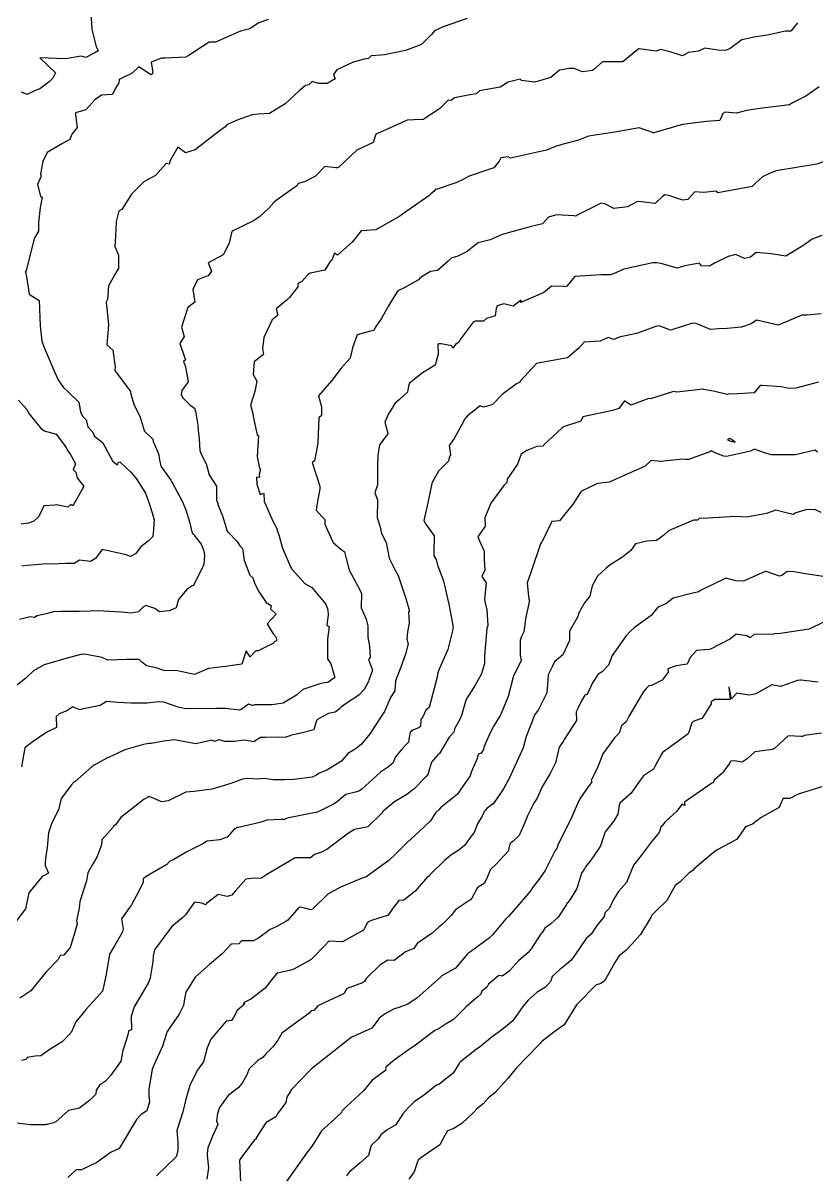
# Model space of a CAD drawing. Header units: inches. Extents: x 1412000 to 4237944, y 4931095 to 14792305.
# Drawn here: x 2824111 to 2824216.9, y 9862272.3 to 9862425.9 of the extents above; entities that cross this region are included whole.
import ezdxf

# ---------------------------------------------------------------- set-up
doc = ezdxf.new("R2010")
doc.units = ezdxf.units.IN
doc.header["$MEASUREMENT"] = 0

msp = doc.modelspace()

# ---------------------------------------------------------------- linework, layer by layer
for points in [[(2824170.23, 9862426.54), (2824167.01, 9862425.4), (2824165.87, 9862424.89), (2824165.51, 9862424.45), (2824164.15, 9862423.08), (2824161.99, 9862422.25), (2824159.2, 9862421.67), (2824158.71, 9862421.64), (2824157.42, 9862421.55), (2824157.08, 9862421.2), (2824156.52, 9862421.1), (2824155.03, 9862420.72), (2824152.83, 9862419.69), (2824152.38, 9862419.06), (2824152.63, 9862418.47), (2824151.57, 9862417.84), (2824150.39, 9862417.84), (2824149.54, 9862418.13), (2824149.11, 9862417.68), (2824148.66, 9862417.59), (2824147.81, 9862416.86), (2824145.94, 9862415.16), (2824143.86, 9862413.85), (2824142.39, 9862413.75), (2824141.55, 9862413.67), (2824139.41, 9862412.92), (2824138.18, 9862412.34), (2824137.91, 9862412.02), (2824137.15, 9862411.52), (2824133.96, 9862409.01), (2824132.68, 9862408.62), (2824131.63, 9862409.38), (2824130.64, 9862407.58), (2824130.48, 9862407.1), (2824130.09, 9862407.19), (2824128.68, 9862405.59), (2824127.11, 9862404.76), (2824125.45, 9862403.12), (2824124.17, 9862401.07), (2824123.81, 9862400.86), (2824123.71, 9862400.7), (2824123.43, 9862399.45), (2824123.34, 9862397.51), (2824123.24, 9862396.13), (2824123.74, 9862394.98), (2824123.72, 9862393.26), (2824123.71, 9862393.17), (2824123.54, 9862392.93), (2824122.41, 9862390.85), (2824122.27, 9862389.03), (2824122.09, 9862388.71), (2824122.39, 9862385.7), (2824122.39, 9862385.68), (2824122.19, 9862383.02), (2824122.96, 9862382.31), (2824123.27, 9862380.09), (2824123.24, 9862379.64), (2824123.25, 9862379.59), (2824123.25, 9862379.58), (2824125.34, 9862376.8), (2824125.39, 9862376.43), (2824125.82, 9862374.96), (2824126.5, 9862373.68), (2824126.62, 9862373.35), (2824127.16, 9862371.58), (2824127.17, 9862371.52), (2824127.2, 9862371.49), (2824128.3, 9862370.42), (2824128.37, 9862370.11), (2824128.9, 9862368.89), (2824129.13, 9862368.33), (2824129.15, 9862367.88), (2824129.37, 9862366.8), (2824130.7, 9862364.95), (2824130.76, 9862364.87), (2824130.77, 9862364.82), (2824130.87, 9862364.66), (2824132.2, 9862362.14), (2824132.71, 9862360.99), (2824133.18, 9862359.38), (2824133.57, 9862357.9), (2824133.8, 9862357.7), (2824133.92, 9862357.5), (2824134.74, 9862356.41), (2824135.1, 9862355.54), (2824135.21, 9862354.86), (2824135.1, 9862353.72), (2824135.1, 9862353.72), (2824135.12, 9862353.7), (2824135.11, 9862353.66), (2824135.06, 9862353.62), (2824133.73, 9862350.91), (2824133.48, 9862350.83), (2824132.81, 9862350.31), (2824131.71, 9862349.02), (2824131.4, 9862347.91), (2824130.47, 9862347.54), (2824129.22, 9862347.37), (2824128.56, 9862347.83), (2824127.38, 9862348.24), (2824127.07, 9862348.07), (2824126.38, 9862347.41), (2824125.43, 9862347.22), (2824124.07, 9862347.34), (2824120.91, 9862347.53), (2824119.96, 9862347.5), (2824118.49, 9862347.43), (2824116.05, 9862347.42), (2824115.47, 9862347.4), (2824115.24, 9862347.45), (2824114.08, 9862347.12), (2824112.88, 9862346.88), (2824112.54, 9862346.65), (2824111.96, 9862346.71), (2824110.52, 9862346.39)], [(2824120.06, 9862427.28), (2824120.16, 9862425.07), (2824120.74, 9862422.78), (2824121, 9862422.23), (2824120.57, 9862421.95), (2824120.4, 9862421.88), (2824119.36, 9862421.31), (2824118.77, 9862421.5), (2824116.68, 9862421.15), (2824113.24, 9862421.29), (2824115.35, 9862419.29), (2824114.98, 9862418.58), (2824114.5, 9862418.06), (2824113.25, 9862417.16), (2824112.54, 9862416.88), (2824111.56, 9862416.41), (2824110.78, 9862416.71)], [(2824143.71, 9862426.38), (2824142.37, 9862425.89), (2824141.25, 9862425.17), (2824140, 9862424.84), (2824136.65, 9862423.36), (2824135.84, 9862423.37), (2824133.03, 9862421.53), (2824132.7, 9862421.39), (2824129.92, 9862421.22), (2824129.47, 9862421.22), (2824128.08, 9862420.71), (2824128.33, 9862419.32), (2824128.11, 9862419.03), (2824128.09, 9862419), (2824127.99, 9862419.04), (2824126.43, 9862420.07), (2824125.54, 9862419.23), (2824123.83, 9862418.37), (2824123.76, 9862417.94), (2824123.34, 9862417.22), (2824122.94, 9862416.39), (2824121.48, 9862416.32), (2824120.59, 9862415.68), (2824119.39, 9862414.33), (2824117.99, 9862413.96), (2824118, 9862413.66), (2824118.23, 9862411.98), (2824117.52, 9862411.09), (2824117.24, 9862410.41), (2824116.27, 9862409.84), (2824114.21, 9862408.64), (2824113.65, 9862407.44), (2824113.32, 9862405.83), (2824113.4, 9862405.51), (2824112.91, 9862404.4), (2824113.35, 9862402.85), (2824113.55, 9862402.66), (2824113.28, 9862401.32), (2824113.05, 9862399.32), (2824113.07, 9862398.18), (2824112.47, 9862397.19), (2824112.47, 9862397.16), (2824112.47, 9862397.15), (2824111.42, 9862392.9), (2824111.29, 9862392.71), (2824111.36, 9862392.6), (2824111.67, 9862390.67), (2824111.83, 9862389.76), (2824111.94, 9862389.65), (2824113.15, 9862388.9), (2824113.29, 9862385.55), (2824113.5, 9862383.5), (2824113.93, 9862382.44), (2824114.22, 9862381.71), (2824115.13, 9862379.64), (2824115.55, 9862378.61), (2824115.76, 9862378.18), (2824116.34, 9862377.34), (2824117.11, 9862376.66), (2824118.44, 9862375.35), (2824118.68, 9862374.08), (2824118.94, 9862373.49), (2824119.4, 9862372.99), (2824119.66, 9862372.07), (2824120.29, 9862371.37), (2824120.49, 9862370.87), (2824121.66, 9862369.91), (2824122.93, 9862367.55), (2824123.29, 9862367.2), (2824123.62, 9862366.99), (2824123.75, 9862367.36), (2824123.9, 9862367.4), (2824124.01, 9862367.32), (2824125.36, 9862366.01), (2824126.09, 9862365.18), (2824127.32, 9862363.22), (2824127.75, 9862362.09), (2824127.96, 9862361.44), (2824128.34, 9862360.14), (2824128.4, 9862359.86), (2824128.47, 9862359.69), (2824128.38, 9862358.39), (2824128.3, 9862357.44), (2824127.7, 9862356.82), (2824126.73, 9862356.06), (2824125.98, 9862355.11), (2824125.31, 9862354.79), (2824124.62, 9862355.05), (2824124.34, 9862355.09), (2824121.54, 9862355.71), (2824120.65, 9862354.5), (2824119.99, 9862354.1), (2824118.54, 9862354.3), (2824117.8, 9862353.84), (2824116.67, 9862353.82), (2824114.9, 9862353.74), (2824114.15, 9862353.81), (2824111.59, 9862353.59), (2824110.84, 9862353.47)], [(2824214.29, 9862425.93), (2824213.39, 9862424.84), (2824212.61, 9862424.83), (2824210.51, 9862424.34), (2824208.5, 9862424.05), (2824206.86, 9862423.67), (2824205.3, 9862422.54), (2824204.67, 9862422.24), (2824203.64, 9862422.29), (2824201.93, 9862422.58), (2824201.07, 9862422.18), (2824199.75, 9862422), (2824198.96, 9862421.54), (2824197.44, 9862422.03), (2824196.01, 9862422.38), (2824195.44, 9862422.16), (2824193.17, 9862422.48), (2824193.08, 9862422.48), (2824192.99, 9862422.4), (2824191, 9862420.75), (2824189.57, 9862420.74), (2824188.27, 9862420.77), (2824187.13, 9862419.74), (2824186.93, 9862419.61), (2824185.62, 9862419.41), (2824184.5, 9862419.85), (2824183.78, 9862419.85), (2824183.1, 9862419.74), (2824182.52, 9862419.63), (2824181.36, 9862418.65), (2824179.27, 9862418.05), (2824177.49, 9862418.25), (2824177.3, 9862418.43), (2824175.69, 9862418.02), (2824174.63, 9862417.37), (2824171.87, 9862416.9), (2824171.44, 9862416.46), (2824170.85, 9862416.37), (2824168.54, 9862415.94), (2824168.07, 9862415.58), (2824167.71, 9862415.65), (2824166.55, 9862414.5), (2824164.34, 9862413.04), (2824163.11, 9862413.03), (2824162.23, 9862412.99), (2824159.36, 9862411.68), (2824158.05, 9862411.11), (2824157.69, 9862409.97), (2824155.52, 9862408.98), (2824153.12, 9862406.72), (2824152.94, 9862406.62), (2824152.7, 9862406.61), (2824151.23, 9862406.81), (2824150.01, 9862405.52), (2824148.54, 9862404.74), (2824147.71, 9862404.5), (2824147.51, 9862404.23), (2824144.75, 9862402.27), (2824144.45, 9862401.98), (2824143.8, 9862401.24), (2824142.52, 9862400.08), (2824141.73, 9862399.52), (2824138.91, 9862398.18), (2824138.8, 9862397.94), (2824138.49, 9862396.55), (2824137.68, 9862394.99), (2824135.69, 9862393.96), (2824136.13, 9862392.82), (2824135.68, 9862392.22), (2824135.36, 9862392.12), (2824134.27, 9862391.68), (2824133.65, 9862390.4), (2824133.92, 9862388.68), (2824132.96, 9862387.99), (2824132.13, 9862385.37), (2824132.47, 9862384.12), (2824131.93, 9862383.18), (2824132.46, 9862381.61), (2824132.68, 9862380.99), (2824132.42, 9862380.8), (2824132.66, 9862380.07), (2824133.04, 9862378.08), (2824132.16, 9862376.91), (2824132.09, 9862376.33), (2824132.11, 9862376.23), (2824132.31, 9862375.95), (2824133.22, 9862375.05), (2824133.9, 9862374.49), (2824133.97, 9862374.23), (2824133.91, 9862374.21), (2824133.98, 9862374.17), (2824134.32, 9862372.27), (2824134.35, 9862371.63), (2824134.48, 9862370.4), (2824134.56, 9862368.89), (2824134.76, 9862368.47), (2824135.46, 9862367), (2824135.84, 9862365.68), (2824136.8, 9862364.17), (2824136.82, 9862362.22), (2824136.96, 9862361.92), (2824136.98, 9862361.69), (2824137.61, 9862360.19), (2824138.23, 9862358.13), (2824138.26, 9862358.08), (2824138.27, 9862358.07), (2824138.29, 9862358.04), (2824139.56, 9862356.78), (2824139.91, 9862356.21), (2824140.28, 9862355.83), (2824140.48, 9862354.29), (2824140.82, 9862353.42), (2824141.26, 9862352.27), (2824141.63, 9862351.94), (2824141.9, 9862351.11), (2824142.51, 9862350), (2824143.42, 9862348.63), (2824144.09, 9862348.22), (2824144.02, 9862347.78), (2824144.75, 9862347.08), (2824143.56, 9862345.8), (2824144.36, 9862344.45), (2824144.76, 9862344.01), (2824144.82, 9862343.52), (2824144.5, 9862343.39), (2824144.41, 9862343.22), (2824142.35, 9862342.21), (2824142.06, 9862342.2), (2824141.3, 9862341.38), (2824140.74, 9862342.18), (2824140.16, 9862340.39), (2824137.99, 9862340.11), (2824135.72, 9862339.84), (2824133.88, 9862339.02), (2824131.58, 9862339.52), (2824129.79, 9862339.55), (2824128.87, 9862339.86), (2824127.46, 9862340.17), (2824126.78, 9862340.74), (2824126.5, 9862341.03), (2824124.81, 9862341.04), (2824122.33, 9862340.93), (2824121.54, 9862341.3), (2824119.2, 9862341.74), (2824118.86, 9862341.7), (2824118.73, 9862341.68), (2824116.4, 9862341.06), (2824113.83, 9862340.34), (2824112.39, 9862339.53), (2824111.37, 9862338.55), (2824109.71, 9862337.27)], [(2824217.15, 9862417.41), (2824215.39, 9862416.19), (2824213.6, 9862415.27), (2824213.2, 9862415.01), (2824209.24, 9862414.53), (2824207.48, 9862414.26), (2824206.16, 9862413.92), (2824204.64, 9862414.02), (2824204.33, 9862413.86), (2824203.92, 9862412.92), (2824202.14, 9862412.8), (2824198.95, 9862412.4), (2824195.13, 9862411.26), (2824195.09, 9862411.25), (2824195.08, 9862411.26), (2824195.06, 9862411.26), (2824193.16, 9862411.93), (2824192.4, 9862411.83), (2824189.92, 9862411.38), (2824186.42, 9862410.84), (2824185.08, 9862410.3), (2824182.85, 9862409.74), (2824181.86, 9862409.43), (2824180.82, 9862408.96), (2824176.01, 9862407.91), (2824175.68, 9862408.08), (2824174.71, 9862407.94), (2824174.47, 9862407.52), (2824173.8, 9862406.59), (2824172.96, 9862406.35), (2824170.49, 9862405.52), (2824169.51, 9862404.96), (2824168.7, 9862404.62), (2824166.11, 9862403.72), (2824165.99, 9862403.75), (2824165.8, 9862403.47), (2824165.36, 9862403.16), (2824165.12, 9862402.86), (2824161.6, 9862400.42), (2824161.24, 9862400.16), (2824160.86, 9862399.92), (2824158.13, 9862398.38), (2824158.11, 9862398.37), (2824158.1, 9862398.35), (2824158.06, 9862398.35), (2824156.07, 9862398.21), (2824154.88, 9862396.7), (2824152.93, 9862394.98), (2824152.55, 9862395.23), (2824152.17, 9862394.31), (2824151.97, 9862394.12), (2824151.26, 9862392.97), (2824149.31, 9862392.56), (2824148.97, 9862392.36), (2824148.2, 9862391.46), (2824147.66, 9862391.17), (2824147.63, 9862390.74), (2824146.54, 9862389.31), (2824146.22, 9862389), (2824144.74, 9862387.79), (2824144.97, 9862386.98), (2824144.2, 9862386.3), (2824144.18, 9862386.27), (2824143.13, 9862383.96), (2824142.93, 9862382.5), (2824143.05, 9862381.7), (2824142.87, 9862381.6), (2824141.81, 9862380.72), (2824141.67, 9862379.04), (2824142.19, 9862378.16), (2824141.89, 9862376.77), (2824141.38, 9862375.1), (2824141.38, 9862374.83), (2824141.61, 9862374.03), (2824141.81, 9862372.83), (2824142.21, 9862371.02), (2824142.39, 9862370.87), (2824142.2, 9862368.1), (2824142.53, 9862366.54), (2824142.68, 9862366.32), (2824142.49, 9862365.75), (2824142.53, 9862365.33), (2824142.14, 9862365.34), (2824142.16, 9862364.4), (2824142.63, 9862363.02), (2824143.1, 9862363.23), (2824143.17, 9862362.09), (2824143.44, 9862361.54), (2824144.33, 9862359.48), (2824144.9, 9862358.4), (2824144.88, 9862358.24), (2824145.11, 9862357.64), (2824145.61, 9862355.88), (2824146.72, 9862353.31), (2824146.8, 9862353.16), (2824146.85, 9862353.07), (2824148.58, 9862351.19), (2824149.5, 9862350.65), (2824151.39, 9862348.43), (2824151.66, 9862347.68), (2824151.71, 9862346.94), (2824151.5, 9862345.65), (2824151.84, 9862345.37), (2824151.62, 9862343.73), (2824151.58, 9862341.12), (2824152.06, 9862340.47), (2824152.58, 9862338.63), (2824151.65, 9862337.95), (2824150.92, 9862337.87), (2824150.59, 9862337.78), (2824148.33, 9862337.02), (2824147.47, 9862336.26), (2824145.67, 9862335.2), (2824144.17, 9862334.99), (2824141.81, 9862334.97), (2824141.76, 9862334.95), (2824141.58, 9862334.88), (2824141.08, 9862335.09), (2824140.07, 9862334.35), (2824139.85, 9862334.28), (2824137.97, 9862334.52), (2824136.78, 9862334.49), (2824132.71, 9862334.47), (2824131.67, 9862334.67), (2824129.79, 9862335.34), (2824129.02, 9862335.39), (2824127.54, 9862335.2), (2824126.1, 9862335.19), (2824125.36, 9862335.21), (2824123.61, 9862335.28), (2824122.15, 9862335.45), (2824121.3, 9862334.92), (2824118.82, 9862334.43), (2824118.57, 9862334.32), (2824118.53, 9862334.37), (2824118.45, 9862334.38), (2824117.62, 9862334.71), (2824116.82, 9862334.19), (2824115.82, 9862333.78), (2824115.41, 9862333.44), (2824115.46, 9862331.95), (2824114.16, 9862331.36), (2824112.23, 9862330.02), (2824111.26, 9862329.25), (2824110.81, 9862326.73)], [(2824218.48, 9862407.67), (2824216.85, 9862407.08), (2824211.42, 9862406.21), (2824210.62, 9862405.89), (2824209.6, 9862405.41), (2824208.72, 9862404.61), (2824208.25, 9862404.1), (2824203.67, 9862403.26), (2824203.46, 9862403.51), (2824201.74, 9862403.33), (2824200.6, 9862403.39), (2824199.67, 9862402.4), (2824199.31, 9862402.35), (2824199.04, 9862402.3), (2824198.39, 9862402.49), (2824197.24, 9862402.86), (2824196.58, 9862403.03), (2824196.29, 9862402.8), (2824195.29, 9862401.87), (2824193.13, 9862402.13), (2824192.86, 9862402.09), (2824191.62, 9862401.42), (2824189.78, 9862401.19), (2824188.57, 9862401.82), (2824188.09, 9862401.89), (2824184.79, 9862400.26), (2824184.7, 9862400.15), (2824184.45, 9862400.23), (2824182.12, 9862400.36), (2824181.06, 9862400.03), (2824180.27, 9862399.14), (2824178.77, 9862398.8), (2824174.89, 9862397.72), (2824173.27, 9862397.01), (2824171.7, 9862396.59), (2824170.89, 9862395.98), (2824170.24, 9862395.47), (2824168.98, 9862394.84), (2824168.08, 9862394.55), (2824167.67, 9862394.16), (2824166.29, 9862392.92), (2824165.34, 9862392.77), (2824163.94, 9862391.92), (2824163.74, 9862391.68), (2824161.92, 9862390.65), (2824160.99, 9862390.19), (2824160.13, 9862388.88), (2824159.72, 9862388.2), (2824158.86, 9862386.6), (2824157.95, 9862385.32), (2824157.76, 9862384.91), (2824157.32, 9862384.84), (2824155.54, 9862384.35), (2824154.93, 9862382.62), (2824154.61, 9862381.22), (2824153.43, 9862379.89), (2824152.17, 9862378.26), (2824152.15, 9862378.21), (2824150.4, 9862376.18), (2824150.76, 9862374.89), (2824150.78, 9862374.78), (2824150.78, 9862373.56), (2824150.44, 9862373.25), (2824150.29, 9862369.94), (2824150.27, 9862369.63), (2824149.87, 9862367.51), (2824149.57, 9862367.29), (2824150.47, 9862364.41), (2824150.56, 9862364.14), (2824150.6, 9862364), (2824150.57, 9862363.78), (2824150.23, 9862361.9), (2824150.07, 9862360.94), (2824150.86, 9862360.11), (2824151.26, 9862359.71), (2824151.23, 9862359.1), (2824151.6, 9862358.27), (2824152.36, 9862356.66), (2824153.37, 9862355.75), (2824153.88, 9862355.38), (2824154.11, 9862354.49), (2824154.48, 9862352.97), (2824155.59, 9862350.92), (2824156.12, 9862349.88), (2824156.11, 9862347.93), (2824156.76, 9862346.43), (2824156.98, 9862345.53), (2824157, 9862344.01), (2824157.2, 9862342.8), (2824157.3, 9862341.29), (2824157.06, 9862341.02), (2824157.61, 9862339.59), (2824157.1, 9862338.26), (2824157.09, 9862338.12), (2824156.51, 9862337.05), (2824155.84, 9862336.31), (2824155.33, 9862335.96), (2824154.54, 9862335.49), (2824153.45, 9862334.73), (2824153.19, 9862334.46), (2824152.63, 9862334), (2824151.75, 9862333.85), (2824150.4, 9862333.12), (2824150.28, 9862332.98), (2824150.15, 9862332.88), (2824149.77, 9862331.64), (2824147.86, 9862331.18), (2824146.82, 9862330.96), (2824145.94, 9862330.63), (2824145.05, 9862330.68), (2824143.3, 9862330.63), (2824142.66, 9862330.62), (2824142.1, 9862330.28), (2824141.77, 9862330.04), (2824140.52, 9862330.29), (2824139.14, 9862330.08), (2824137.95, 9862330.1), (2824137.12, 9862330.33), (2824136.54, 9862330.08), (2824136.17, 9862330.27), (2824134.04, 9862329.77), (2824131.18, 9862330.3), (2824129.79, 9862330.16), (2824128.07, 9862329.85), (2824127.78, 9862329.85), (2824127.07, 9862329.68), (2824124.57, 9862328.97), (2824122.97, 9862328.24), (2824122.18, 9862327.86), (2824120.47, 9862326.95), (2824120.2, 9862326.76), (2824117.95, 9862324.76), (2824117.82, 9862324.72), (2824117.48, 9862324.3), (2824116.07, 9862322.49), (2824115.72, 9862321), (2824115.33, 9862320.22), (2824114.81, 9862319.11), (2824114.4, 9862317.91), (2824114.2, 9862315.97), (2824114.02, 9862314.79), (2824113.95, 9862313.99), (2824113.95, 9862313.57), (2824114.39, 9862312.52), (2824113.57, 9862312.08), (2824111.79, 9862309.93), (2824111.39, 9862307.99), (2824111.38, 9862307.84), (2824111.3, 9862307.73), (2824110.13, 9862306.2)], [(2824217.5, 9862397.59), (2824216.24, 9862397.1), (2824215.12, 9862396.31), (2824212.73, 9862394.82), (2824210.77, 9862395.14), (2824208.76, 9862395.32), (2824208, 9862394.7), (2824207.21, 9862394.51), (2824206.06, 9862395.04), (2824205.02, 9862394.8), (2824203.2, 9862393.91), (2824202.55, 9862393.48), (2824201.46, 9862393.52), (2824201.19, 9862393.91), (2824199.27, 9862393.53), (2824198.23, 9862393.22), (2824196.09, 9862393.83), (2824195.49, 9862393.93), (2824194.97, 9862393.96), (2824191.13, 9862393.11), (2824189.74, 9862392.48), (2824189.36, 9862392.33), (2824188.11, 9862392.34), (2824184.56, 9862392.12), (2824183.53, 9862390.83), (2824183.25, 9862390.74), (2824183.11, 9862390.77), (2824181.46, 9862390.84), (2824180.66, 9862390.16), (2824180.57, 9862390.05), (2824180.34, 9862389.94), (2824177.4, 9862388.64), (2824177.43, 9862388.97), (2824176.34, 9862388.17), (2824175.12, 9862388.47), (2824174.21, 9862388.21), (2824174.11, 9862387.85), (2824173.98, 9862386.85), (2824172.79, 9862386.51), (2824172.39, 9862386.15), (2824171.29, 9862386.15), (2824171.02, 9862386.03), (2824169.29, 9862383.71), (2824169.1, 9862383.35), (2824168.69, 9862383.06), (2824168.31, 9862382.58), (2824168.17, 9862382.86), (2824166.77, 9862383.13), (2824166.41, 9862383.14), (2824166.4, 9862383.14), (2824166.38, 9862383.11), (2824166.33, 9862383.04), (2824166.35, 9862381.76), (2824165.94, 9862380.29), (2824164.28, 9862379.29), (2824162.52, 9862377.89), (2824162.41, 9862377.51), (2824162.25, 9862376.69), (2824161.21, 9862375.71), (2824160.62, 9862375.21), (2824159.72, 9862373.82), (2824159.23, 9862372.68), (2824159.63, 9862371.23), (2824159.63, 9862371.14), (2824158.53, 9862369.65), (2824158.3, 9862368.23), (2824158.27, 9862366.88), (2824158.26, 9862364.31), (2824157.92, 9862363.25), (2824158.26, 9862362.32), (2824158.22, 9862359.93), (2824158.57, 9862358.86), (2824158.81, 9862357.82), (2824159.41, 9862356.66), (2824159.82, 9862354.57), (2824160.64, 9862352.96), (2824161.04, 9862352.25), (2824162.05, 9862349.15), (2824162.52, 9862347.47), (2824162.42, 9862347.37), (2824162.47, 9862345.89), (2824162.28, 9862344.72), (2824162.18, 9862343.76), (2824162.37, 9862343.13), (2824161.98, 9862341.74), (2824161.4, 9862340.02), (2824160.68, 9862338.17), (2824160.58, 9862336.85), (2824160.01, 9862335.95), (2824159.35, 9862334.4), (2824159.22, 9862334.12), (2824158.38, 9862332.88), (2824157.27, 9862331.15), (2824156.09, 9862329.69), (2824155.29, 9862329.08), (2824154.3, 9862328.51), (2824153.47, 9862327.49), (2824151.5, 9862326.28), (2824150.5, 9862325.89), (2824150.13, 9862325.61), (2824149.55, 9862325.33), (2824147.14, 9862325.04), (2824145.85, 9862324.99), (2824144.36, 9862325), (2824143.15, 9862325.15), (2824142.25, 9862325.08), (2824140.97, 9862325.15), (2824140.28, 9862325.08), (2824138.71, 9862324.5), (2824136.23, 9862323.74), (2824133.78, 9862323.45), (2824132.72, 9862323.34), (2824130.54, 9862322.27), (2824130.36, 9862322.2), (2824129.45, 9862322.07), (2824128.5, 9862322.48), (2824127.77, 9862322.74), (2824127.62, 9862322.61), (2824127.27, 9862322.46), (2824127.15, 9862322.42), (2824124.03, 9862319.98), (2824123.31, 9862318.98), (2824123.12, 9862318.87), (2824123.01, 9862318.67), (2824121.53, 9862316.98), (2824121.45, 9862316.32), (2824120.89, 9862314.77), (2824120.28, 9862313.71), (2824119.62, 9862312.59), (2824119.45, 9862311.5), (2824118.58, 9862308.74), (2824118.48, 9862307.89), (2824118.15, 9862306.2), (2824118.23, 9862305.72), (2824118.07, 9862305.3), (2824117.91, 9862304.67), (2824117.28, 9862302.64), (2824116.43, 9862301.6), (2824115.95, 9862301.56), (2824115.7, 9862301.03), (2824114.14, 9862299.43), (2824112.06, 9862296.85), (2824110.56, 9862295.87)], [(2824217.42, 9862387.12), (2824215.52, 9862386.98), (2824215.18, 9862386.97), (2824214.86, 9862386.94), (2824212.25, 9862385.85), (2824211.69, 9862385.62), (2824209.79, 9862386.05), (2824208.81, 9862386.3), (2824208.08, 9862385.79), (2824206.8, 9862385.35), (2824204.91, 9862385.18), (2824203.7, 9862385.13), (2824202.69, 9862385.06), (2824200.75, 9862385.86), (2824200.26, 9862385.9), (2824197.52, 9862385.02), (2824197.34, 9862384.95), (2824195.82, 9862385.53), (2824195.4, 9862385.43), (2824192.79, 9862384.51), (2824190.5, 9862384.01), (2824189.8, 9862383.72), (2824189.03, 9862383.97), (2824188.07, 9862383.54), (2824187.98, 9862383.5), (2824185.81, 9862383.37), (2824185.1, 9862382.58), (2824183.61, 9862381.27), (2824181.37, 9862380.86), (2824179.46, 9862380.52), (2824177.35, 9862378.18), (2824177.22, 9862377.96), (2824176.8, 9862377.78), (2824174.87, 9862376.4), (2824173.57, 9862374.98), (2824172.34, 9862374.71), (2824171.94, 9862374.85), (2824170.28, 9862373.55), (2824170.01, 9862373.24), (2824169.89, 9862373.08), (2824169.64, 9862372.61), (2824168.48, 9862370.53), (2824167.83, 9862369.58), (2824168, 9862368.33), (2824167.84, 9862367.93), (2824167.75, 9862367.49), (2824166.41, 9862366.17), (2824165.8, 9862365.04), (2824165.56, 9862364.7), (2824165.37, 9862363.87), (2824164.96, 9862361.92), (2824164.46, 9862359.56), (2824164.7, 9862359.09), (2824165.82, 9862357.54), (2824165.78, 9862355.36), (2824165.76, 9862354.88), (2824166.07, 9862354.36), (2824166.27, 9862353.62), (2824167.08, 9862351.53), (2824167.71, 9862348.78), (2824167.74, 9862348.67), (2824168.31, 9862345.59), (2824168.38, 9862345.32), (2824168.33, 9862345.2), (2824168.29, 9862344.87), (2824167.63, 9862342.36), (2824166.49, 9862339.76), (2824166.42, 9862339.52), (2824166.29, 9862339.14), (2824166.26, 9862338.87), (2824165.14, 9862334.62), (2824164.73, 9862334.28), (2824164.3, 9862333.4), (2824164.03, 9862333.04), (2824164, 9862332.08), (2824163.72, 9862331.9), (2824163, 9862331.63), (2824162.61, 9862331.33), (2824162.49, 9862330.65), (2824162.39, 9862330.03), (2824162.33, 9862329.9), (2824161.56, 9862329.14), (2824160.64, 9862328), (2824160.36, 9862327.26), (2824159.74, 9862326.72), (2824158.69, 9862326), (2824157.17, 9862324.62), (2824156.19, 9862323.76), (2824155.87, 9862323.52), (2824155.51, 9862323.4), (2824154.03, 9862323.03), (2824152.92, 9862322.11), (2824152.77, 9862321.98), (2824152.42, 9862321.74), (2824150.54, 9862320.81), (2824150.11, 9862320.64), (2824149.55, 9862320.56), (2824146.24, 9862319.89), (2824146.06, 9862319.77), (2824145.87, 9862319.7), (2824145.43, 9862319.71), (2824143.53, 9862319.59), (2824142.57, 9862319.31), (2824139.73, 9862318.63), (2824139.52, 9862318.63), (2824139.38, 9862318.51), (2824139.2, 9862318.46), (2824138.2, 9862317.34), (2824137.24, 9862316.98), (2824135.53, 9862316.81), (2824135.08, 9862316.51), (2824132.85, 9862315.4), (2824131.09, 9862314.38), (2824130.51, 9862314.08), (2824130.16, 9862313.71), (2824127.44, 9862312.1), (2824127.37, 9862312.06), (2824127, 9862311.76), (2824127.01, 9862311.3), (2824126.12, 9862309.54), (2824125.45, 9862308.32), (2824125.2, 9862307.95), (2824124.15, 9862306.45), (2824124.35, 9862305.12), (2824124.28, 9862304.75), (2824124.2, 9862304.63), (2824123.19, 9862302.86), (2824122.53, 9862301.72), (2824122.1, 9862299.01), (2824121.91, 9862298.21), (2824121.82, 9862297.77), (2824121.62, 9862296.79), (2824120.89, 9862296.02), (2824119.38, 9862294.36), (2824119.3, 9862294.12), (2824119.09, 9862294), (2824118.02, 9862292.73), (2824117.72, 9862291.98), (2824117.44, 9862291.29), (2824116.2, 9862290.05), (2824114.64, 9862289.07), (2824113.36, 9862288.18), (2824112.64, 9862288.13), (2824111.56, 9862287.95), (2824111.43, 9862287.67), (2824110.79, 9862287.57)], [(2824217.06, 9862378.02), (2824214.05, 9862377.23), (2824213.17, 9862377.19), (2824212.09, 9862377.39), (2824209.56, 9862377.57), (2824209.34, 9862377.58), (2824209.27, 9862377.52), (2824208.5, 9862376.6), (2824205.6, 9862376.41), (2824205.15, 9862376.47), (2824204.91, 9862376.36), (2824203.25, 9862376.77), (2824201.56, 9862377.1), (2824200.95, 9862376.98), (2824198.18, 9862376.69), (2824197.73, 9862376.76), (2824197.6, 9862376.72), (2824194.67, 9862375.82), (2824194.47, 9862375.84), (2824192.03, 9862374.95), (2824191.21, 9862375.52), (2824190.43, 9862374.51), (2824189.62, 9862374.24), (2824185.66, 9862373.4), (2824185.36, 9862372.81), (2824183.07, 9862372.07), (2824183.01, 9862372.04), (2824182.87, 9862371.9), (2824180.46, 9862369.67), (2824180.35, 9862369.5), (2824179.53, 9862369.46), (2824178.19, 9862368.93), (2824177.43, 9862368.4), (2824176.94, 9862367.07), (2824175.56, 9862365.07), (2824175.5, 9862364.63), (2824175.13, 9862364.24), (2824173.87, 9862362.57), (2824173.37, 9862361.89), (2824172.57, 9862359.93), (2824172.61, 9862358.83), (2824171.74, 9862357.53), (2824171.65, 9862357.4), (2824171.89, 9862356.86), (2824172.5, 9862355.5), (2824172.5, 9862354.41), (2824172.59, 9862352.93), (2824172.17, 9862352.1), (2824172.76, 9862351.24), (2824172.55, 9862349.07), (2824172.59, 9862348.75), (2824172.84, 9862347.66), (2824172.97, 9862345.56), (2824172.84, 9862345.17), (2824172.55, 9862341.52), (2824172.54, 9862340.44), (2824172.07, 9862339.02), (2824171.3, 9862337.62), (2824170.24, 9862335.91), (2824170.06, 9862335.59), (2824169.46, 9862333.56), (2824169.24, 9862333.05), (2824168.56, 9862331.89), (2824168.45, 9862331.35), (2824167.84, 9862330.68), (2824166.99, 9862329.27), (2824166.55, 9862328.49), (2824166.33, 9862328.32), (2824165.45, 9862327.32), (2824165.08, 9862326.02), (2824165.03, 9862325.78), (2824164.77, 9862325.45), (2824163.07, 9862323.7), (2824162.81, 9862323.52), (2824162.16, 9862323.05), (2824160.55, 9862322.04), (2824159.04, 9862320.8), (2824158.99, 9862320.75), (2824158.86, 9862320.55), (2824157.03, 9862318.74), (2824156.99, 9862318.71), (2824155.18, 9862318.38), (2824154.41, 9862317.86), (2824151.53, 9862315.71), (2824150.8, 9862315.33), (2824149.86, 9862315.01), (2824149.35, 9862314.58), (2824148.97, 9862314.57), (2824147.27, 9862314.56), (2824143.51, 9862312.34), (2824142.71, 9862311.84), (2824141.77, 9862311.86), (2824140.71, 9862311.72), (2824139.33, 9862310.16), (2824138.85, 9862309.62), (2824138.67, 9862309.55), (2824138.2, 9862309.41), (2824137.03, 9862309.71), (2824135.46, 9862308.47), (2824135.32, 9862308.33), (2824134.85, 9862308.52), (2824134.02, 9862308.68), (2824133.99, 9862308.65), (2824133.83, 9862308.61), (2824132.71, 9862307.01), (2824132.33, 9862306.63), (2824130.84, 9862305.42), (2824128.55, 9862302.31), (2824128.35, 9862301.51), (2824128.31, 9862300.73), (2824127.97, 9862298.58), (2824127.8, 9862298.16), (2824127.69, 9862297.86), (2824125.8, 9862294.73), (2824125.44, 9862293.46), (2824125.46, 9862291.65), (2824125.07, 9862291.49), (2824125.01, 9862291.13), (2824124.86, 9862290.55), (2824124.31, 9862288.88), (2824124.03, 9862287.48), (2824123.51, 9862286.69), (2824122.73, 9862285.59), (2824122.01, 9862284.8), (2824121.2, 9862284.25), (2824120.76, 9862283.61), (2824120.7, 9862283.06), (2824119.93, 9862282.27), (2824118.52, 9862281.19), (2824117.06, 9862280.88), (2824115.36, 9862279.35), (2824114.91, 9862279.18), (2824114.2, 9862279.01), (2824114.14, 9862279.04), (2824114, 9862278.97), (2824111.98, 9862278.95), (2824110.17, 9862279.18)], [(2824110.39, 9862375.63), (2824111.49, 9862374.37), (2824111.83, 9862373.8), (2824113.27, 9862371.98), (2824113.81, 9862371.53), (2824115.3, 9862371.12), (2824115.4, 9862371.09), (2824116.55, 9862369.6), (2824116.99, 9862368.86), (2824117.38, 9862368.28), (2824117.98, 9862367.12), (2824117.7, 9862366.38), (2824118.06, 9862366), (2824118.24, 9862365.26), (2824119.1, 9862364.09), (2824117.63, 9862361.52), (2824117.37, 9862361.69), (2824116.96, 9862361.34), (2824115.46, 9862361.67), (2824115.25, 9862361.64), (2824113.78, 9862361.51), (2824113.13, 9862360.11), (2824112.45, 9862359.48), (2824111.72, 9862359.22), (2824110.74, 9862359.09)], [(2824205.36, 9862370.45), (2824205.22, 9862370.52), (2824205.15, 9862370.48), (2824204.94, 9862370.33), (2824205.25, 9862370.18), (2824205.98, 9862370.02), (2824205.36, 9862370.45)], [(2824216.94, 9862368.69), (2824216.63, 9862368.97), (2824214.01, 9862368.31), (2824210.81, 9862368.33), (2824210, 9862368.54), (2824208.5, 9862369.1), (2824208, 9862368.83), (2824204.82, 9862368.12), (2824204.43, 9862368.15), (2824203.38, 9862368.55), (2824202.77, 9862368.87), (2824202.57, 9862368.75), (2824199.75, 9862367.73), (2824199.34, 9862367.73), (2824199, 9862367.74), (2824196.02, 9862367.45), (2824194.75, 9862367.58), (2824193.94, 9862366.83), (2824189.16, 9862364.69), (2824187.62, 9862364.5), (2824185.49, 9862363.49), (2824185.39, 9862363.41), (2824184.34, 9862361.79), (2824182.52, 9862359.55), (2824181.57, 9862359.42), (2824181.48, 9862359.43), (2824181.48, 9862359.33), (2824180.23, 9862356.78), (2824180.15, 9862356.7), (2824180.02, 9862356.45), (2824178.76, 9862352.78), (2824178.23, 9862351.24), (2824178.35, 9862349.9), (2824178.45, 9862349.11), (2824178.54, 9862348.84), (2824178.49, 9862348.82), (2824178.46, 9862348.49), (2824178.02, 9862346.44), (2824177.89, 9862345.38), (2824177.79, 9862344.73), (2824177.42, 9862344.02), (2824177.27, 9862343.61), (2824177.27, 9862341.63), (2824177.43, 9862340.9), (2824176.42, 9862338.8), (2824176.38, 9862338.71), (2824176.36, 9862338.67), (2824175.71, 9862336.09), (2824174.75, 9862333.85), (2824174.64, 9862333.56), (2824173.8, 9862332.17), (2824173.23, 9862331.18), (2824172.45, 9862329.32), (2824172.39, 9862329.04), (2824172.11, 9862328.55), (2824171.71, 9862328.39), (2824171.57, 9862327.84), (2824170.8, 9862326.09), (2824170.61, 9862325.5), (2824169.36, 9862323.76), (2824168.94, 9862323.06), (2824166.73, 9862321.31), (2824166.43, 9862320.97), (2824166.06, 9862320.61), (2824165.27, 9862319.49), (2824163.81, 9862318.11), (2824162.21, 9862316.62), (2824161.63, 9862316.04), (2824160.7, 9862315.11), (2824159.78, 9862314.23), (2824157.39, 9862312.47), (2824156.72, 9862312.02), (2824156.23, 9862311.88), (2824153.33, 9862310.69), (2824151.63, 9862309.72), (2824149.59, 9862307.75), (2824149.39, 9862307.64), (2824148.6, 9862307.87), (2824147.97, 9862308.01), (2824147.79, 9862307.96), (2824146.3, 9862306.29), (2824145.96, 9862306.06), (2824144.76, 9862305.39), (2824143.96, 9862305.04), (2824142.4, 9862303.85), (2824141.88, 9862303.59), (2824141.8, 9862303.52), (2824141.75, 9862303.52), (2824140.13, 9862303.5), (2824139.76, 9862303.09), (2824138.74, 9862303.06), (2824137.58, 9862301.83), (2824136.99, 9862301.27), (2824135.86, 9862300.36), (2824133.94, 9862298.65), (2824132.71, 9862296.68), (2824132.59, 9862296.05), (2824132.42, 9862294.9), (2824131.82, 9862293.74), (2824130.47, 9862291.8), (2824130.19, 9862291.34), (2824130.12, 9862291.14), (2824129.62, 9862289.46), (2824129.21, 9862288.58), (2824128.6, 9862287.31), (2824128.22, 9862286.38), (2824127.77, 9862283.69), (2824127.77, 9862282.79), (2824127.86, 9862282.03), (2824127.52, 9862280.82), (2824126.77, 9862280.35), (2824126.11, 9862279.67), (2824123.8, 9862275.81), (2824122.75, 9862275.33), (2824121.83, 9862274.68), (2824120.85, 9862273.95), (2824118.79, 9862272.95), (2824118.09, 9862272.96), (2824116.96, 9862271.96)], [(2824217.44, 9862360.63), (2824216.58, 9862361.06), (2824215.38, 9862361), (2824214.06, 9862360.6), (2824213.69, 9862360.36), (2824213.4, 9862360.45), (2824213.28, 9862360.45), (2824211.4, 9862360.94), (2824210.14, 9862360.49), (2824207.46, 9862360.03), (2824206.04, 9862360.09), (2824202.3, 9862359.89), (2824201.18, 9862359.86), (2824200.94, 9862359.62), (2824200.4, 9862359.6), (2824197.06, 9862358.19), (2824196.47, 9862357.63), (2824195.47, 9862356.9), (2824194.19, 9862356.81), (2824192.68, 9862356.48), (2824192.04, 9862355.59), (2824190.93, 9862354.7), (2824189.31, 9862353.66), (2824188.76, 9862353.23), (2824187.59, 9862352.13), (2824186.88, 9862350.84), (2824186.58, 9862349.5), (2824185.87, 9862348.59), (2824185.09, 9862347.15), (2824184.98, 9862346.76), (2824184.7, 9862346.28), (2824183.85, 9862344.82), (2824183.86, 9862344), (2824183.87, 9862343.57), (2824182.97, 9862341.64), (2824182.15, 9862340.93), (2824181.93, 9862340.8), (2824181.55, 9862340.07), (2824181.01, 9862338.99), (2824180.92, 9862337.64), (2824180.86, 9862336.69), (2824180.84, 9862336.6), (2824179.69, 9862334.28), (2824179.24, 9862333.71), (2824178.09, 9862330.75), (2824177.67, 9862329.27), (2824177.02, 9862327.78), (2824175.83, 9862325.17), (2824175.39, 9862324.38), (2824175.05, 9862323.78), (2824173.72, 9862321.81), (2824172.83, 9862321.14), (2824172.65, 9862320.94), (2824172.52, 9862320.79), (2824172.17, 9862320.06), (2824171.63, 9862319.2), (2824171.15, 9862317.97), (2824170.91, 9862317.65), (2824169.85, 9862316.24), (2824169.11, 9862315.61), (2824168.05, 9862314.93), (2824167.18, 9862314.16), (2824165.32, 9862312.4), (2824165.21, 9862312.29), (2824165.06, 9862312.08), (2824164.95, 9862312.03), (2824163.31, 9862310.12), (2824161.78, 9862308.93), (2824161.12, 9862308.88), (2824160.21, 9862307.74), (2824159.68, 9862306.92), (2824157.47, 9862306.24), (2824157.03, 9862306.06), (2824156.87, 9862305.89), (2824156.42, 9862304.93), (2824153.62, 9862303.38), (2824151.85, 9862303.47), (2824151.78, 9862303.44), (2824151.73, 9862303.43), (2824151.35, 9862303), (2824149.61, 9862301.18), (2824149.43, 9862301.04), (2824147.09, 9862299.74), (2824146.72, 9862299.58), (2824144.94, 9862299.2), (2824144.77, 9862299.06), (2824144.62, 9862298.9), (2824144.34, 9862298.57), (2824143.31, 9862297.2), (2824141.38, 9862295.71), (2824140.84, 9862295.47), (2824140.4, 9862295.26), (2824140.58, 9862295.1), (2824139.57, 9862294.23), (2824139.08, 9862293.27), (2824138.81, 9862292.87), (2824138.09, 9862292.79), (2824136.05, 9862290.38), (2824135.56, 9862289.25), (2824135.07, 9862287.38), (2824134.32, 9862286.37), (2824133.48, 9862284.71), (2824133.24, 9862284.22), (2824132.7, 9862282.39), (2824132.3, 9862280.72), (2824131.5, 9862278.2), (2824131.63, 9862276.68), (2824131.66, 9862275.77), (2824131.63, 9862275.5), (2824131.43, 9862274.7), (2824128.79, 9862272.16)], [(2824217.75, 9862352.09), (2824215.3, 9862352.45), (2824213.78, 9862352.73), (2824212.88, 9862352.75), (2824212.19, 9862352.25), (2824211.86, 9862352.16), (2824210.11, 9862352.77), (2824210.06, 9862352.8), (2824210.01, 9862352.79), (2824209.96, 9862352.77), (2824207.09, 9862351.5), (2824206.06, 9862351.52), (2824204.73, 9862351.89), (2824201.36, 9862350.25), (2824201.1, 9862350.06), (2824200.14, 9862349.82), (2824197.71, 9862349.22), (2824196.71, 9862348.44), (2824195.65, 9862348.01), (2824194.77, 9862346.92), (2824192.56, 9862345.31), (2824191.95, 9862344.78), (2824191.39, 9862344.15), (2824189.56, 9862341.59), (2824189.07, 9862340.28), (2824188.24, 9862339.4), (2824187.68, 9862339.08), (2824186.94, 9862337.91), (2824186.24, 9862336.35), (2824185.9, 9862336.26), (2824185.47, 9862335.53), (2824184.97, 9862334.48), (2824184.77, 9862334.05), (2824184.8, 9862332.9), (2824183.17, 9862330.38), (2824183.1, 9862330.26), (2824183.07, 9862330.18), (2824183.02, 9862330.1), (2824182.5, 9862329.34), (2824181.99, 9862327.27), (2824181.28, 9862325.83), (2824180.35, 9862324.29), (2824180.24, 9862324.09), (2824180.22, 9862324.06), (2824179.58, 9862322.56), (2824179.11, 9862321.86), (2824178.26, 9862320.2), (2824177.91, 9862319.31), (2824177.15, 9862317.56), (2824176.35, 9862316.79), (2824175.91, 9862316.44), (2824175.75, 9862315.6), (2824175.73, 9862315.52), (2824174.09, 9862313.73), (2824173.33, 9862313.04), (2824172.77, 9862311.65), (2824172.51, 9862311.15), (2824171.83, 9862310.75), (2824171.55, 9862310.52), (2824170.83, 9862309.22), (2824170.73, 9862309.02), (2824168.7, 9862307.7), (2824168.45, 9862307.4), (2824168.15, 9862306.93), (2824166.91, 9862305.69), (2824166.43, 9862305.32), (2824165.57, 9862304.52), (2824163.55, 9862303.14), (2824163.11, 9862302.49), (2824161.98, 9862302.05), (2824160.5, 9862300.89), (2824159.66, 9862300.92), (2824158.63, 9862300.32), (2824156.8, 9862298.53), (2824156.52, 9862298.1), (2824156.26, 9862297.91), (2824154.58, 9862297.29), (2824154.19, 9862297.15), (2824153.76, 9862296.45), (2824153.75, 9862296.45), (2824153.74, 9862296.44), (2824153.73, 9862296.44), (2824150.32, 9862294.85), (2824149.76, 9862294.2), (2824149.41, 9862294.19), (2824149.11, 9862293.83), (2824147.03, 9862292.29), (2824145.49, 9862291.21), (2824144.97, 9862290.28), (2824144.33, 9862289.37), (2824143.36, 9862288.43), (2824142.97, 9862287.94), (2824142.32, 9862287.55), (2824141.17, 9862286.42), (2824140.85, 9862285.66), (2824140.23, 9862284.53), (2824139.69, 9862283.9), (2824138.36, 9862282.9), (2824137.2, 9862281.29), (2824136.94, 9862280.49), (2824136.82, 9862279.52), (2824136.96, 9862279.03), (2824136.33, 9862277.56), (2824135.64, 9862275.92), (2824135.56, 9862275.12), (2824135.57, 9862274.9), (2824135.74, 9862273.24), (2824135.5, 9862271.74)], [(2824217.76, 9862346), (2824215.84, 9862345.06), (2824211.69, 9862344.46), (2824211.36, 9862344.49), (2824211.09, 9862344.41), (2824208.44, 9862344.39), (2824207.95, 9862343.92), (2824207.53, 9862344.2), (2824206.08, 9862344.4), (2824205.36, 9862343.81), (2824202.67, 9862342.43), (2824202.49, 9862342.39), (2824200.79, 9862342.23), (2824199.98, 9862341.29), (2824199.55, 9862340.41), (2824198.11, 9862340.19), (2824197.71, 9862340.06), (2824197, 9862339.77), (2824197.04, 9862339.35), (2824196.24, 9862338.27), (2824194.8, 9862337.57), (2824194.47, 9862337.54), (2824194.08, 9862337.15), (2824193.7, 9862336.68), (2824191.84, 9862333.5), (2824191.41, 9862332.74), (2824190.79, 9862332.19), (2824190.51, 9862331.22), (2824189.88, 9862330.57), (2824188.3, 9862328.47), (2824187.96, 9862327.53), (2824187.61, 9862326.65), (2824186.75, 9862324.91), (2824186.85, 9862324.71), (2824186.04, 9862323.59), (2824185.35, 9862322.58), (2824185.08, 9862322.11), (2824184.18, 9862320.07), (2824182.33, 9862316.27), (2824182.19, 9862315.84), (2824181.97, 9862315.56), (2824181.21, 9862314.03), (2824180.61, 9862312.9), (2824179.81, 9862311.73), (2824178.98, 9862310.69), (2824178.77, 9862310.28), (2824175.77, 9862306.82), (2824175.4, 9862306.46), (2824174.29, 9862305.12), (2824173.6, 9862304.33), (2824173.21, 9862303.9), (2824170.65, 9862302.06), (2824170.39, 9862301.93), (2824170.32, 9862301.8), (2824168.69, 9862299.88), (2824166.83, 9862298.84), (2824166.62, 9862298.62), (2824163.54, 9862295.93), (2824162.31, 9862295.08), (2824161.11, 9862294.64), (2824160.38, 9862294.38), (2824159.21, 9862293.71), (2824158.49, 9862293.21), (2824158.1, 9862292.6), (2824157.53, 9862291.86), (2824154.76, 9862290.6), (2824149.48, 9862286.45), (2824149.44, 9862286.41), (2824149.34, 9862286.31), (2824146.8, 9862283.7), (2824146.16, 9862282.67), (2824146.04, 9862281.96), (2824144.88, 9862280.38), (2824144.71, 9862280.05), (2824143.43, 9862279.27), (2824143.37, 9862279.24), (2824142.09, 9862277.23), (2824142.04, 9862277), (2824141.93, 9862277.03), (2824140.14, 9862274.68), (2824139.86, 9862274.25), (2824140, 9862271.35)], [(2824217.05, 9862337.99), (2824214.74, 9862338.29), (2824214.59, 9862338.28), (2824214.29, 9862338.25), (2824212, 9862337.43), (2824210.87, 9862337.66), (2824208.72, 9862336.44), (2824208.1, 9862336.31), (2824207.77, 9862336.29), (2824206.2, 9862336.55), (2824205.46, 9862335.77), (2824205.17, 9862337.36), (2824205.14, 9862337.38), (2824205.11, 9862337.34), (2824205.31, 9862335.69), (2824203.27, 9862335.69), (2824203.01, 9862335.58), (2824202.75, 9862335.4), (2824202.74, 9862335.12), (2824201.64, 9862333.33), (2824201.6, 9862333.21), (2824201.53, 9862333.14), (2824201.48, 9862333.17), (2824200.36, 9862332.75), (2824200.18, 9862332.57), (2824199.8, 9862331.34), (2824199.67, 9862331.06), (2824196.42, 9862328.7), (2824196.28, 9862328.65), (2824196.12, 9862328.43), (2824195.25, 9862326.77), (2824195.09, 9862326.42), (2824193.74, 9862325.5), (2824193.21, 9862324.81), (2824192.09, 9862323.22), (2824190.61, 9862321.92), (2824190.48, 9862321.59), (2824190.33, 9862320.42), (2824189.72, 9862319.44), (2824188.64, 9862318.05), (2824188.02, 9862316.19), (2824187.61, 9862315.55), (2824186.71, 9862314.28), (2824186.02, 9862313.4), (2824185.88, 9862313.12), (2824185.48, 9862312.53), (2824184.86, 9862310.49), (2824183.97, 9862309.03), (2824183.66, 9862308.63), (2824183.65, 9862308.59), (2824183.56, 9862308.56), (2824183.49, 9862308.34), (2824182.37, 9862306.65), (2824181.32, 9862305.73), (2824180.59, 9862305.21), (2824180.46, 9862304.98), (2824180.24, 9862304.61), (2824180.06, 9862304.44), (2824178.77, 9862302.44), (2824178.34, 9862301.97), (2824177.09, 9862300.83), (2824175.86, 9862299.51), (2824175.46, 9862299.18), (2824174.87, 9862298.81), (2824174.46, 9862298.88), (2824173.08, 9862297.75), (2824172.9, 9862297.38), (2824172.2, 9862296.8), (2824172.05, 9862296.38), (2824171.63, 9862296.04), (2824171.16, 9862295.64), (2824170.1, 9862294.7), (2824168.41, 9862293.02), (2824167.44, 9862292.46), (2824166.38, 9862291.72), (2824165.92, 9862291.56), (2824163.14, 9862289.48), (2824162.42, 9862288.98), (2824160.48, 9862287.58), (2824159.4, 9862286.67), (2824159.34, 9862286.22), (2824157.55, 9862284.91), (2824156.39, 9862283.52), (2824154.09, 9862281.36), (2824153.5, 9862280.8), (2824153.48, 9862280.62), (2824152.59, 9862279.75), (2824150.79, 9862278.17), (2824149.54, 9862276.19), (2824148.93, 9862275.37), (2824146.07, 9862271.36)], [(2824217.49, 9862331.22), (2824215.19, 9862330.88), (2824214.94, 9862330.76), (2824214.76, 9862330.77), (2824213.01, 9862330.85), (2824211.21, 9862329.17), (2824210.88, 9862329.01), (2824210.6, 9862328.99), (2824208.57, 9862328.73), (2824207.54, 9862327.78), (2824206.91, 9862327.36), (2824205.85, 9862327.52), (2824205.4, 9862327.48), (2824205.35, 9862327.42), (2824205.17, 9862327.14), (2824204.33, 9862325.98), (2824204.16, 9862325.78), (2824203.15, 9862324.95), (2824203.03, 9862324.59), (2824202.86, 9862324.56), (2824199.21, 9862322), (2824199.26, 9862321.54), (2824198.91, 9862321.75), (2824198.12, 9862320.76), (2824196.62, 9862319.4), (2824196.2, 9862318.82), (2824196.08, 9862318.81), (2824195.83, 9862317.96), (2824194.78, 9862316.69), (2824193.41, 9862314.88), (2824192.4, 9862313.61), (2824191.46, 9862311.31), (2824190.39, 9862310.11), (2824189.74, 9862309.04), (2824189.21, 9862307.86), (2824188.63, 9862307.27), (2824188.45, 9862306.67), (2824187.53, 9862305.56), (2824186.74, 9862304.38), (2824186.11, 9862303.81), (2824184.59, 9862301.62), (2824184.49, 9862301.47), (2824184.08, 9862300.94), (2824183.44, 9862300.34), (2824182.54, 9862299.63), (2824181.57, 9862298.77), (2824181.38, 9862298.11), (2824180.66, 9862297.35), (2824179.57, 9862296.66), (2824178.34, 9862295.61), (2824177.66, 9862294.77), (2824177.32, 9862294.31), (2824176.3, 9862292.83), (2824174.85, 9862291.66), (2824173.56, 9862290.72), (2824171.81, 9862289.27), (2824171.48, 9862289.08), (2824169.35, 9862287.39), (2824169.31, 9862287.39), (2824169.26, 9862287.31), (2824169.21, 9862287.25), (2824168.35, 9862285.85), (2824167.5, 9862285.2), (2824166.46, 9862284.37), (2824166.14, 9862284.24), (2824164.42, 9862282.87), (2824163.17, 9862282.05), (2824162.31, 9862281.18), (2824161.66, 9862280.42), (2824160.72, 9862278.99), (2824159.57, 9862278.29), (2824158.73, 9862277.65), (2824158.39, 9862277.13), (2824157.44, 9862276.2), (2824157.09, 9862274.88), (2824155.92, 9862273.85), (2824154.52, 9862272.69), (2824154.14, 9862272.17)], [(2824217.5, 9862324.04), (2824214.35, 9862323.06), (2824213.26, 9862322.5), (2824212.36, 9862322.5), (2824212.13, 9862322.03), (2824211.84, 9862321.31), (2824209.43, 9862319.94), (2824208.26, 9862319.09), (2824207.34, 9862318.73), (2824206.58, 9862317.62), (2824206.12, 9862317.02), (2824205.33, 9862316.59), (2824203.58, 9862315.66), (2824203.04, 9862315.27), (2824200.58, 9862313.19), (2824200.3, 9862312.91), (2824199.82, 9862312.59), (2824198.61, 9862311.36), (2824197.94, 9862310.88), (2824196.84, 9862308.9), (2824195.38, 9862307.45), (2824195.33, 9862307.41), (2824195.31, 9862307.38), (2824194.81, 9862306.9), (2824194.75, 9862306.71), (2824193.36, 9862304.34), (2824192.14, 9862303.02), (2824191.44, 9862302.28), (2824190.49, 9862301.51), (2824190.36, 9862301.35), (2824189.92, 9862300.6), (2824188.57, 9862298.24), (2824188.37, 9862298.03), (2824188.06, 9862297.84), (2824187.36, 9862297.59), (2824184.95, 9862295.09), (2824184.81, 9862294.96), (2824183.17, 9862292.33), (2824181.76, 9862291.33), (2824180.16, 9862290.1), (2824180.06, 9862289.93), (2824179.95, 9862289.83), (2824178.04, 9862287.88), (2824176.9, 9862286.68), (2824176.81, 9862286.59), (2824175.63, 9862285.16), (2824173.9, 9862283.26), (2824173.34, 9862282.78), (2824173.03, 9862282.53), (2824172.34, 9862281.76), (2824171.53, 9862281.11), (2824171.11, 9862280.64), (2824169.51, 9862279.13), (2824168.36, 9862278.45), (2824167.62, 9862278.19), (2824167.09, 9862277.23), (2824166.56, 9862276.32), (2824164.03, 9862274.55), (2824163.69, 9862274.28), (2824163.64, 9862274.17), (2824163.17, 9862272.69), (2824162.45, 9862271.73)]]:
    msp.add_lwpolyline(points)

doc.saveas('drawing.dxf')
